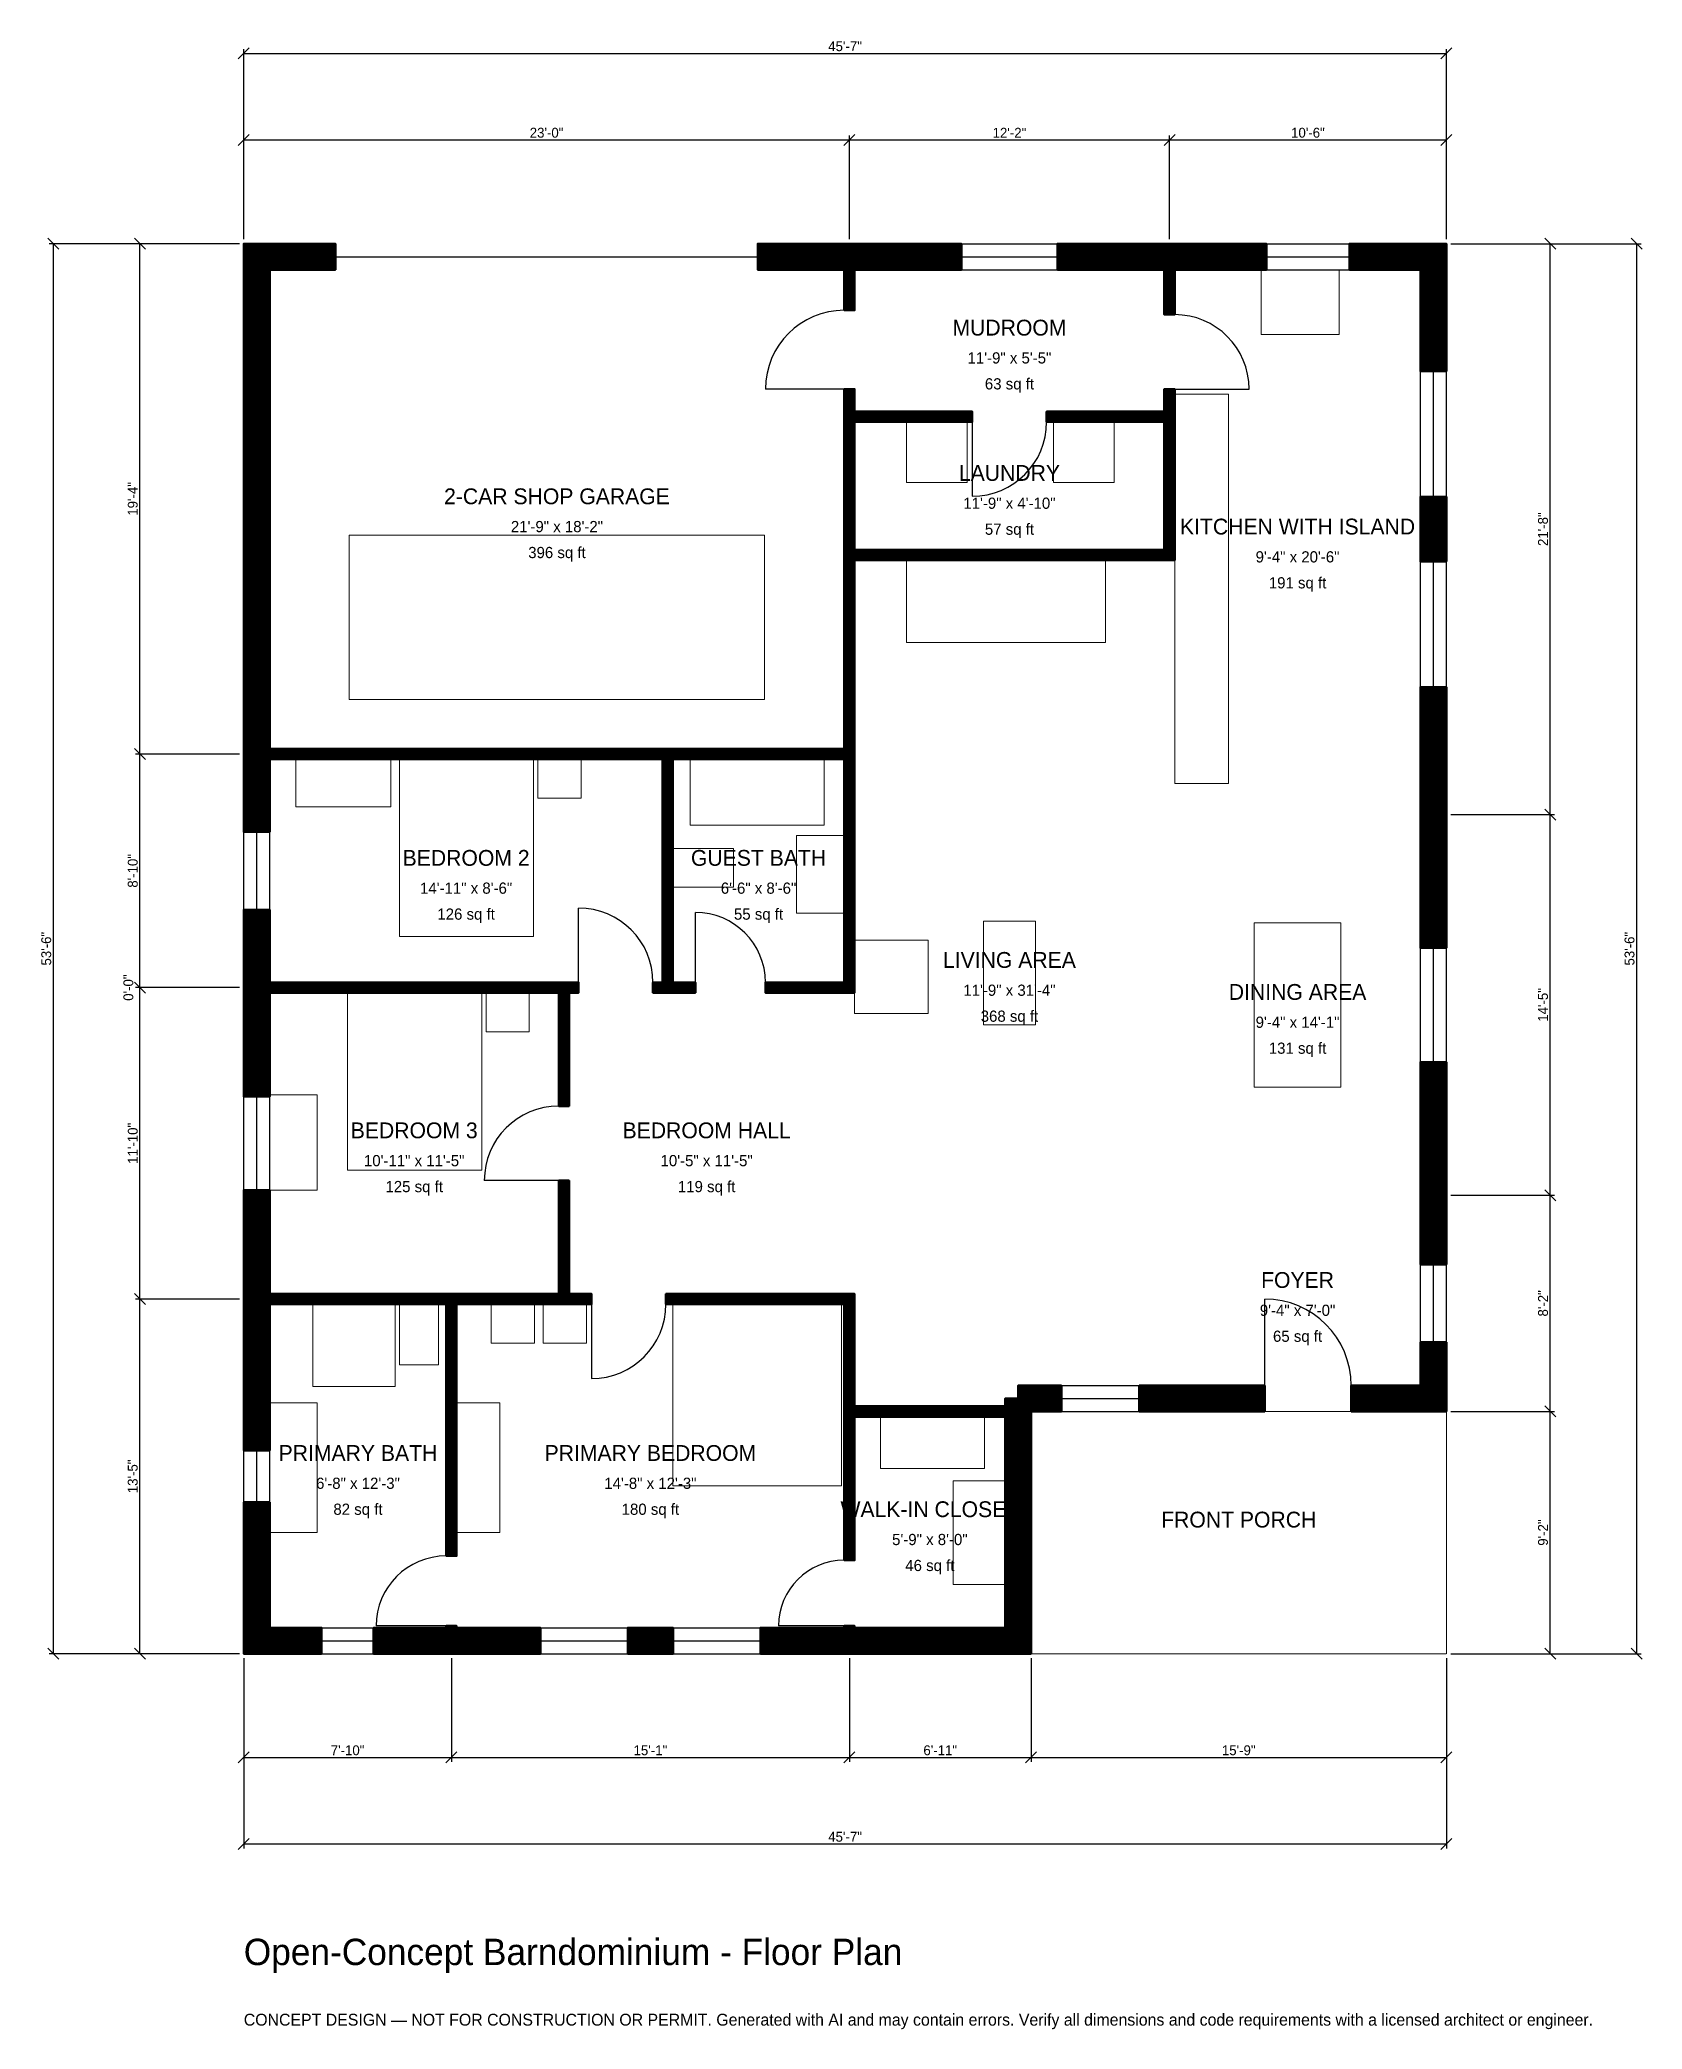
# Model space of a CAD drawing. Header units: inches. Extents: x -93 to 636, y -171 to 735.
import ezdxf
from ezdxf.enums import TextEntityAlignment as Align

# ---------------------------------------------------------------- set-up
doc = ezdxf.new("R2010")
doc.units = ezdxf.units.IN
doc.header["$MEASUREMENT"] = 0
doc.linetypes.add('DASHED', pattern=[0.6, 0.5, -0.1])
for name, color, linetype, lineweight in [('A-ANNO-DIMS', 1, 'Continuous', 13), ('A-ANNO-TEXT', 7, 'Continuous', 18), ('A-AREA-IDEN', 7, 'Continuous', 18), ('A-DOOR', 2, 'Continuous', 25), ('A-FLOR-FIXT', 9, 'Continuous', 13), ('A-FURN', 9, 'Continuous', 13), ('A-GLAZ', 4, 'Continuous', 25), ('A-SITE-PAVE', 8, 'Continuous', 13), ('A-WALL', 7, 'Continuous', 50), ('A-WALL-PATT', 8, 'Continuous', 13)]:
    doc.layers.add(name, color=color, linetype=linetype, lineweight=lineweight)
doc.dimstyles.new('PLAN', dxfattribs={"dimtxt": 4.5, "dimasz": 3, "dimexe": 2, "dimexo": 2, "dimgap": 1, "dimtad": 1, "dimdec": 0, "dimlunit": 4, "dimtsz": 2.5, "dimcen": 2.5, "dimclrd": 1, "dimclre": 1, "dimazin": 3, "dimtfac": 1, "dimtmove": 0, "dimatfit": 3})

msp = doc.modelspace()

# ---------------------------------------------------------------- hatches: boundary and pattern name
at = {"layer": 'A-WALL-PATT'}
h = msp.add_hatch(dxfattribs=at)
h.set_pattern_fill('ANSI31', color=8, scale=0.8)
h.paths.add_polyline_path([(88.5827, 0), (59.0551, 0), (59.0551, 11.811), (88.5827, 11.811), (92.126, 11.811), (92.126, 12.5984), (96.8504, 12.5984), (96.8504, 11.811), (100.3937, 11.811), (134.9738, 11.811), (134.9738, 0), (100.3937, 0), (96.8504, 0), (96.8504, 0), (92.126, 0), (92.126, 0), (88.5827, 0)])
h.paths.add_polyline_path([(11.811, 0), (11.811, 0), (0, 0), (0, 0), (0, 0), (0, 11.811), (0, 11.811), (0, 68.8976), (11.811, 68.8976), (11.811, 11.811), (35.4331, 11.811), (35.4331, 0), (11.811, 0)])
h.paths.add_polyline_path([(0, 155.5118), (0, 159.0551), (0, 159.0551), (0, 163.7795), (0, 163.7795), (0, 167.3228), (0, 211.0236), (11.811, 211.0236), (11.811, 167.3228), (11.811, 163.7795), (92.126, 163.7795), (96.8504, 163.7795), (143.3071, 163.7795), (143.3071, 215.3543), (148.0315, 215.3543), (148.0315, 163.7795), (158.2677, 163.7795), (158.2677, 159.0551), (148.0315, 159.0551), (143.3071, 159.0551), (96.8504, 159.0551), (96.8504, 44.4882), (92.126, 44.4882), (92.126, 159.0551), (11.811, 159.0551), (11.811, 155.5118), (11.811, 92.5197), (0, 92.5197), (0, 155.5118)])
h.paths.add_polyline_path([(0, 297.2441), (0, 300.7874), (0, 300.7874), (0, 305.5118), (0, 305.5118), (0, 309.0551), (0, 338.5827), (11.811, 338.5827), (11.811, 309.0551), (11.811, 305.5118), (143.3071, 305.5118), (148.0315, 305.5118), (152.3622, 305.5118), (152.3622, 300.7874), (148.0315, 300.7874), (148.0315, 249.2126), (143.3071, 249.2126), (143.3071, 300.7874), (11.811, 300.7874), (11.811, 297.2441), (11.811, 253.5433), (0, 253.5433), (0, 297.2441)])
h.paths.add_polyline_path([(0, 403.5433), (0, 407.0866), (0, 407.0866), (0, 411.811), (0, 411.811), (0, 415.3543), (0, 629.9213), (0, 629.9213), (0, 641.7323), (0, 641.7323), (0, 641.7323), (0, 641.7323), (11.811, 641.7323), (11.811, 641.7323), (41.7323, 641.7323), (41.7323, 629.9213), (11.811, 629.9213), (11.811, 415.3543), (11.811, 411.811), (190.5512, 411.811), (195.2756, 411.811), (273.2283, 411.811), (273.2283, 497.6378), (273.2283, 502.3622), (273.2283, 560.6299), (273.2283, 560.6299), (273.2283, 565.3543), (273.2283, 575.5906), (277.9528, 575.5906), (277.9528, 565.3543), (331.4961, 565.3543), (331.4961, 560.6299), (277.9528, 560.6299), (277.9528, 502.3622), (418.8976, 502.3622), (418.8976, 560.6299), (365.3543, 560.6299), (365.3543, 565.3543), (418.8976, 565.3543), (418.8976, 575.5906), (423.622, 575.5906), (423.622, 565.3543), (423.622, 560.6299), (423.622, 560.6299), (423.622, 502.3622), (423.622, 497.6378), (418.8976, 497.6378), (277.9528, 497.6378), (277.9528, 411.811), (277.9528, 407.0866), (277.9528, 305.5118), (277.9528, 300.7874), (277.9528, 300.7874), (237.4016, 300.7874), (237.4016, 305.5118), (273.2283, 305.5118), (273.2283, 407.0866), (195.2756, 407.0866), (195.2756, 305.5118), (205.5118, 305.5118), (205.5118, 300.7874), (195.2756, 300.7874), (190.5512, 300.7874), (186.2205, 300.7874), (186.2205, 305.5118), (190.5512, 305.5118), (190.5512, 407.0866), (11.811, 407.0866), (11.811, 403.5433), (11.811, 374.0157), (0, 374.0157), (0, 403.5433)])
h.paths.add_polyline_path([(269.685, 641.7323), (273.2283, 641.7323), (273.2283, 641.7323), (277.9528, 641.7323), (277.9528, 641.7323), (281.4961, 641.7323), (326.5748, 641.7323), (326.5748, 629.9213), (281.4961, 629.9213), (277.9528, 629.9213), (277.9528, 611.4173), (273.2283, 611.4173), (273.2283, 629.9213), (269.685, 629.9213), (233.8583, 629.9213), (233.8583, 641.7323), (269.685, 641.7323)])
h.paths.add_polyline_path([(418.8976, 641.7323), (418.8976, 641.7323), (423.622, 641.7323), (423.622, 641.7323), (427.1654, 641.7323), (427.1654, 641.7323), (465.3543, 641.7323), (465.3543, 629.9213), (423.622, 629.9213), (423.622, 609.4488), (418.8976, 609.4488), (418.8976, 629.9213), (415.3543, 629.9213), (415.3543, 629.9213), (370.2756, 629.9213), (370.2756, 641.7323), (418.8976, 641.7323)])
h.paths.add_polyline_path([(535.4331, 641.7323), (535.4331, 641.7323), (547.2441, 641.7323), (547.2441, 641.7323), (547.2441, 641.7323), (547.2441, 629.9213), (547.2441, 629.9213), (547.2441, 583.6614), (535.4331, 583.6614), (535.4331, 629.9213), (503.1496, 629.9213), (503.1496, 641.7323), (535.4331, 641.7323)])
h.paths.add_polyline_path([(547.2441, 497.0472), (535.4331, 497.0472), (535.4331, 526.5748), (547.2441, 526.5748), (547.2441, 497.0472)])
h.paths.add_polyline_path([(547.2441, 387.7953), (547.2441, 375.9843), (547.2441, 321.2598), (535.4331, 321.2598), (535.4331, 375.9843), (535.4331, 387.7953), (535.4331, 439.9606), (547.2441, 439.9606), (547.2441, 387.7953)])
h.paths.add_polyline_path([(547.2441, 214.5669), (547.2441, 202.7559), (547.2441, 177.1654), (535.4331, 177.1654), (535.4331, 202.7559), (535.4331, 214.5669), (535.4331, 269.2913), (547.2441, 269.2913), (547.2441, 214.5669)])
h.paths.add_polyline_path([(547.2441, 122.0472), (547.2441, 122.0472), (547.2441, 110.2362), (547.2441, 110.2362), (547.2441, 110.2362), (535.4331, 110.2362), (535.4331, 110.2362), (503.937, 110.2362), (503.937, 122.0472), (535.4331, 122.0472), (535.4331, 141.7323), (547.2441, 141.7323), (547.2441, 122.0472)])
h.paths.add_polyline_path([(427.1654, 110.2362), (415.3543, 110.2362), (407.4803, 110.2362), (407.4803, 122.0472), (415.3543, 122.0472), (427.1654, 122.0472), (464.5669, 122.0472), (464.5669, 110.2362), (427.1654, 110.2362)])
h.paths.add_polyline_path([(360.6299, 110.2362), (360.6299, 110.2362), (358.2678, 110.2362), (358.2678, 107.874), (358.2677, 107.874), (358.2677, 11.811), (358.2678, 11.811), (358.2678, 0), (358.2677, 0), (358.2677, 0), (346.4567, 0), (346.4567, 0), (281.4961, 0), (277.9528, 0), (277.9528, 0), (273.2283, 0), (273.2283, 0), (269.685, 0), (235.105, 0), (235.105, 11.811), (269.685, 11.811), (273.2283, 11.811), (273.2283, 12.5984), (277.9528, 12.5984), (277.9528, 11.811), (281.4961, 11.811), (346.4567, 11.811), (346.4567, 107.874), (277.9528, 107.874), (277.9528, 42.5197), (273.2283, 42.5197), (273.2283, 107.874), (273.2283, 112.5984), (273.2283, 159.0551), (192.126, 159.0551), (192.126, 163.7795), (273.2283, 163.7795), (277.9528, 163.7795), (277.9528, 159.0551), (277.9528, 112.5984), (346.4567, 112.5984), (346.4567, 116.1417), (352.3622, 116.1417), (352.3622, 122.0472), (372.0472, 122.0472), (372.0472, 110.2362), (360.6299, 110.2362)])
h.paths.add_polyline_path([(174.7375, 0), (174.7375, 11.811), (195.3412, 11.811), (195.3412, 0), (174.7375, 0)])

# ---------------------------------------------------------------- linework, layer by layer
at = {"layer": 'A-DOOR', "linetype": 'DASHED'}
msp.add_line((41.7323, 635.8268), (233.8583, 635.8268), dxfattribs=at)
at = {"layer": 'A-DOOR'}
for p, q in [((273.2283, 575.5906), (237.4016, 575.5906)), ((423.622, 575.5906), (457.4803, 575.5906)), ((331.4961, 560.6299), (331.4961, 526.7717)), ((152.3622, 305.5118), (152.3622, 339.3701)), ((205.5118, 305.5118), (205.5118, 337.4016)), ((143.3071, 215.3543), (109.4488, 215.3543)), ((158.2677, 159.0551), (158.2677, 125.1969)), ((464.5669, 122.0472), (464.5669, 161.4173)), ((92.126, 12.5984), (60.2362, 12.5984)), ((273.2283, 12.5984), (243.3071, 12.5984))]:
    msp.add_line(p, q, dxfattribs=at)
for centre, radius, start, end in [((273.2283, 575.5906), 35.8268, 90, 180), ((423.622, 575.5906), 33.8583, 0, 90), ((331.4961, 560.6299), 33.8583, 270, 360), ((152.3622, 305.5118), 33.8583, 0, 90), ((205.5118, 305.5118), 31.8898, 0, 90), ((143.3071, 215.3543), 33.8583, 90, 180), ((158.2677, 159.0551), 33.8583, 270, 360), ((464.5669, 122.0472), 39.3701, 0, 90), ((92.126, 12.5984), 31.8898, 90, 180), ((273.2283, 12.5984), 29.9213, 90, 180)]:
    msp.add_arc(centre, radius, start, end, dxfattribs=at)
at = {"layer": 'A-FLOR-FIXT'}
for points in [[(423.622, 396.063), (448.0315, 396.063), (448.0315, 573.2283), (423.622, 573.2283)], [(203.1496, 377.1654), (264.1732, 377.1654), (264.1732, 407.0866), (203.1496, 407.0866)], [(251.5748, 337.0079), (273.2283, 337.0079), (273.2283, 372.4409), (251.5748, 372.4409)], [(195.2756, 348.8189), (222.8346, 348.8189), (222.8346, 366.5354), (195.2756, 366.5354)], [(31.4961, 121.6535), (68.8976, 121.6535), (68.8976, 159.0551), (31.4961, 159.0551)], [(70.8661, 131.4961), (88.5827, 131.4961), (88.5827, 159.0551), (70.8661, 159.0551)], [(11.811, 55.1181), (33.4646, 55.1181), (33.4646, 114.1732), (11.811, 114.1732)]]:
    msp.add_lwpolyline(points, close=True, dxfattribs=at)
at = {"layer": 'A-FURN'}
for points in [[(462.9921, 600.3937), (498.4252, 600.3937), (498.4252, 629.9213), (462.9921, 629.9213)], [(301.5748, 533.0709), (329.1339, 533.0709), (329.1339, 560.6299), (301.5748, 560.6299)], [(368.5039, 533.0709), (396.063, 533.0709), (396.063, 560.6299), (368.5039, 560.6299)], [(48.0315, 434.252), (237.0079, 434.252), (237.0079, 509.0551), (48.0315, 509.0551)], [(301.5748, 460.2362), (392.126, 460.2362), (392.126, 497.6378), (301.5748, 497.6378)], [(23.622, 385.4331), (66.9291, 385.4331), (66.9291, 407.0866), (23.622, 407.0866)], [(70.8661, 326.378), (131.8898, 326.378), (131.8898, 407.0866), (70.8661, 407.0866)], [(133.8583, 389.3701), (153.5433, 389.3701), (153.5433, 407.0866), (133.8583, 407.0866)], [(336.6142, 286.2205), (360.2362, 286.2205), (360.2362, 333.4646), (336.6142, 333.4646)], [(459.8425, 257.874), (499.2126, 257.874), (499.2126, 332.6772), (459.8425, 332.6772)], [(277.9528, 291.3386), (311.4173, 291.3386), (311.4173, 324.8031), (277.9528, 324.8031)], [(47.2441, 220.0787), (108.2677, 220.0787), (108.2677, 300.7874), (47.2441, 300.7874)], [(110.2362, 283.0709), (129.9213, 283.0709), (129.9213, 300.7874), (110.2362, 300.7874)], [(11.811, 211.0236), (33.4646, 211.0236), (33.4646, 254.3307), (11.811, 254.3307)], [(112.5984, 141.3386), (132.2835, 141.3386), (132.2835, 159.0551), (112.5984, 159.0551)], [(136.2205, 141.3386), (155.9055, 141.3386), (155.9055, 159.0551), (136.2205, 159.0551)], [(195.2756, 76.378), (272.0472, 76.378), (272.0472, 159.0551), (195.2756, 159.0551)], [(96.8504, 55.1181), (116.5354, 55.1181), (116.5354, 114.1732), (96.8504, 114.1732)], [(289.7638, 84.252), (337.0079, 84.252), (337.0079, 107.874), (289.7638, 107.874)], [(322.8346, 31.4961), (346.4567, 31.4961), (346.4567, 78.7402), (322.8346, 78.7402)]]:
    msp.add_lwpolyline(points, close=True, dxfattribs=at)
at = {"layer": 'A-GLAZ'}
for p, q in [((326.5748, 641.7323), (370.2756, 641.7323)), ((326.5748, 635.8268), (370.2756, 635.8268)), ((465.3543, 641.7323), (503.1496, 641.7323)), ((465.3543, 635.8268), (503.1496, 635.8268)), ((326.5748, 629.9213), (370.2756, 629.9213)), ((465.3543, 629.9213), (503.1496, 629.9213)), ((535.4331, 526.5748), (535.4331, 583.6614)), ((541.3386, 526.5748), (541.3386, 583.6614)), ((547.2441, 526.5748), (547.2441, 583.6614)), ((535.4331, 439.9606), (535.4331, 497.0472)), ((541.3386, 439.9606), (541.3386, 497.0472)), ((547.2441, 439.9606), (547.2441, 497.0472)), ((0, 338.5827), (0, 374.0157)), ((5.9055, 338.5827), (5.9055, 374.0157)), ((11.811, 338.5827), (11.811, 374.0157)), ((535.4331, 269.2913), (535.4331, 321.2598)), ((541.3386, 269.2913), (541.3386, 321.2598)), ((547.2441, 269.2913), (547.2441, 321.2598)), ((0, 211.0236), (0, 253.5433)), ((5.9055, 211.0236), (5.9055, 253.5433)), ((11.811, 211.0236), (11.811, 253.5433)), ((535.4331, 141.7323), (535.4331, 177.1654)), ((541.3386, 141.7323), (541.3386, 177.1654)), ((547.2441, 141.7323), (547.2441, 177.1654)), ((372.0472, 122.0472), (407.4803, 122.0472)), ((372.0472, 116.1417), (407.4803, 116.1417)), ((372.0472, 110.2362), (407.4803, 110.2362)), ((0, 68.8976), (0, 92.5197)), ((5.9055, 68.8976), (5.9055, 92.5197)), ((11.811, 68.8976), (11.811, 92.5197)), ((35.4331, 11.811), (59.0551, 11.811)), ((134.9738, 11.811), (174.7375, 11.811)), ((195.3412, 11.811), (235.105, 11.811)), ((35.4331, 5.9055), (59.0551, 5.9055)), ((35.4331, 0), (59.0551, 0)), ((134.9738, 5.9055), (174.7375, 5.9055)), ((134.9738, 0), (174.7375, 0)), ((195.3412, 5.9055), (235.105, 5.9055)), ((195.3412, 0), (235.105, 0))]:
    msp.add_line(p, q, dxfattribs=at)
at = {"layer": 'A-SITE-PAVE', "linetype": 'DASHED'}
msp.add_lwpolyline([(358.2677, 0), (547.2441, 0), (547.2441, 110.2362), (358.2677, 110.2362)], close=True, dxfattribs=at)
at = {"layer": 'A-WALL'}
for points in [[(0, 403.5433), (0, 407.0866), (0, 407.0866), (0, 411.811), (0, 411.811), (0, 415.3543), (0, 629.9213), (0, 629.9213), (0, 641.7323), (0, 641.7323), (0, 641.7323), (0, 641.7323), (11.811, 641.7323), (11.811, 641.7323), (41.7323, 641.7323), (41.7323, 629.9213), (11.811, 629.9213), (11.811, 415.3543), (11.811, 411.811), (190.5512, 411.811), (195.2756, 411.811), (273.2283, 411.811), (273.2283, 497.6378), (273.2283, 502.3622), (273.2283, 560.6299), (273.2283, 560.6299), (273.2283, 565.3543), (273.2283, 575.5906), (277.9528, 575.5906), (277.9528, 565.3543), (331.4961, 565.3543), (331.4961, 560.6299), (277.9528, 560.6299), (277.9528, 502.3622), (418.8976, 502.3622), (418.8976, 560.6299), (365.3543, 560.6299), (365.3543, 565.3543), (418.8976, 565.3543), (418.8976, 575.5906), (423.622, 575.5906), (423.622, 565.3543), (423.622, 560.6299), (423.622, 560.6299), (423.622, 502.3622), (423.622, 497.6378), (418.8976, 497.6378), (277.9528, 497.6378), (277.9528, 411.811), (277.9528, 407.0866), (277.9528, 305.5118), (277.9528, 300.7874), (277.9528, 300.7874), (237.4016, 300.7874), (237.4016, 305.5118), (273.2283, 305.5118), (273.2283, 407.0866), (195.2756, 407.0866), (195.2756, 305.5118), (205.5118, 305.5118), (205.5118, 300.7874), (195.2756, 300.7874), (190.5512, 300.7874), (186.2205, 300.7874), (186.2205, 305.5118), (190.5512, 305.5118), (190.5512, 407.0866), (11.811, 407.0866), (11.811, 403.5433), (11.811, 374.0157), (0, 374.0157), (0, 403.5433)], [(269.685, 641.7323), (273.2283, 641.7323), (273.2283, 641.7323), (277.9528, 641.7323), (277.9528, 641.7323), (281.4961, 641.7323), (326.5748, 641.7323), (326.5748, 629.9213), (281.4961, 629.9213), (277.9528, 629.9213), (277.9528, 611.4173), (273.2283, 611.4173), (273.2283, 629.9213), (269.685, 629.9213), (233.8583, 629.9213), (233.8583, 641.7323), (269.685, 641.7323)], [(418.8976, 641.7323), (418.8976, 641.7323), (423.622, 641.7323), (423.622, 641.7323), (427.1654, 641.7323), (427.1654, 641.7323), (465.3543, 641.7323), (465.3543, 629.9213), (423.622, 629.9213), (423.622, 609.4488), (418.8976, 609.4488), (418.8976, 629.9213), (415.3543, 629.9213), (415.3543, 629.9213), (370.2756, 629.9213), (370.2756, 641.7323), (418.8976, 641.7323)], [(535.4331, 641.7323), (535.4331, 641.7323), (547.2441, 641.7323), (547.2441, 641.7323), (547.2441, 641.7323), (547.2441, 629.9213), (547.2441, 629.9213), (547.2441, 583.6614), (535.4331, 583.6614), (535.4331, 629.9213), (503.1496, 629.9213), (503.1496, 641.7323), (535.4331, 641.7323)], [(547.2441, 497.0472), (535.4331, 497.0472), (535.4331, 526.5748), (547.2441, 526.5748), (547.2441, 497.0472)], [(547.2441, 387.7953), (547.2441, 375.9843), (547.2441, 321.2598), (535.4331, 321.2598), (535.4331, 375.9843), (535.4331, 387.7953), (535.4331, 439.9606), (547.2441, 439.9606), (547.2441, 387.7953)], [(0, 297.2441), (0, 300.7874), (0, 300.7874), (0, 305.5118), (0, 305.5118), (0, 309.0551), (0, 338.5827), (11.811, 338.5827), (11.811, 309.0551), (11.811, 305.5118), (143.3071, 305.5118), (148.0315, 305.5118), (152.3622, 305.5118), (152.3622, 300.7874), (148.0315, 300.7874), (148.0315, 249.2126), (143.3071, 249.2126), (143.3071, 300.7874), (11.811, 300.7874), (11.811, 297.2441), (11.811, 253.5433), (0, 253.5433), (0, 297.2441)], [(547.2441, 214.5669), (547.2441, 202.7559), (547.2441, 177.1654), (535.4331, 177.1654), (535.4331, 202.7559), (535.4331, 214.5669), (535.4331, 269.2913), (547.2441, 269.2913), (547.2441, 214.5669)], [(0, 155.5118), (0, 159.0551), (0, 159.0551), (0, 163.7795), (0, 163.7795), (0, 167.3228), (0, 211.0236), (11.811, 211.0236), (11.811, 167.3228), (11.811, 163.7795), (92.126, 163.7795), (96.8504, 163.7795), (143.3071, 163.7795), (143.3071, 215.3543), (148.0315, 215.3543), (148.0315, 163.7795), (158.2677, 163.7795), (158.2677, 159.0551), (148.0315, 159.0551), (143.3071, 159.0551), (96.8504, 159.0551), (96.8504, 44.4882), (92.126, 44.4882), (92.126, 159.0551), (11.811, 159.0551), (11.811, 155.5118), (11.811, 92.5197), (0, 92.5197), (0, 155.5118)], [(360.6299, 110.2362), (360.6299, 110.2362), (358.2678, 110.2362), (358.2678, 107.874), (358.2677, 107.874), (358.2677, 11.811), (358.2678, 11.811), (358.2678, 0), (358.2677, 0), (358.2677, 0), (346.4567, 0), (346.4567, 0), (281.4961, 0), (277.9528, 0), (277.9528, 0), (273.2283, 0), (273.2283, 0), (269.685, 0), (235.105, 0), (235.105, 11.811), (269.685, 11.811), (273.2283, 11.811), (273.2283, 12.5984), (277.9528, 12.5984), (277.9528, 11.811), (281.4961, 11.811), (346.4567, 11.811), (346.4567, 107.874), (277.9528, 107.874), (277.9528, 42.5197), (273.2283, 42.5197), (273.2283, 107.874), (273.2283, 112.5984), (273.2283, 159.0551), (192.126, 159.0551), (192.126, 163.7795), (273.2283, 163.7795), (277.9528, 163.7795), (277.9528, 159.0551), (277.9528, 112.5984), (346.4567, 112.5984), (346.4567, 116.1417), (352.3622, 116.1417), (352.3622, 122.0472), (372.0472, 122.0472), (372.0472, 110.2362), (360.6299, 110.2362)], [(547.2441, 122.0472), (547.2441, 122.0472), (547.2441, 110.2362), (547.2441, 110.2362), (547.2441, 110.2362), (535.4331, 110.2362), (535.4331, 110.2362), (503.937, 110.2362), (503.937, 122.0472), (535.4331, 122.0472), (535.4331, 141.7323), (547.2441, 141.7323), (547.2441, 122.0472)], [(427.1654, 110.2362), (415.3543, 110.2362), (407.4803, 110.2362), (407.4803, 122.0472), (415.3543, 122.0472), (427.1654, 122.0472), (464.5669, 122.0472), (464.5669, 110.2362), (427.1654, 110.2362)], [(11.811, 0), (11.811, 0), (0, 0), (0, 0), (0, 0), (0, 11.811), (0, 11.811), (0, 68.8976), (11.811, 68.8976), (11.811, 11.811), (35.4331, 11.811), (35.4331, 0), (11.811, 0)], [(88.5827, 0), (59.0551, 0), (59.0551, 11.811), (88.5827, 11.811), (92.126, 11.811), (92.126, 12.5984), (96.8504, 12.5984), (96.8504, 11.811), (100.3937, 11.811), (134.9738, 11.811), (134.9738, 0), (100.3937, 0), (96.8504, 0), (96.8504, 0), (92.126, 0), (92.126, 0), (88.5827, 0)], [(174.7375, 0), (174.7375, 11.811), (195.3412, 11.811), (195.3412, 0), (174.7375, 0)]]:
    msp.add_lwpolyline(points, close=True, dxfattribs=at)

# ---------------------------------------------------------------- texts
at = {"layer": 'A-ANNO-TEXT'}
for s, height, p in [('Open-Concept Barndominium - Floor Plan', 12, (0, -141.7323)), ('CONCEPT DESIGN — NOT FOR CONSTRUCTION OR PERMIT. Generated with AI and may contain errors. Verify all dimensions and code requirements with a licensed architect or engineer.', 5.4, (0, -169.2913))]:
    msp.add_text(s, height=height, dxfattribs=at).set_placement(p)
at = {"layer": 'A-AREA-IDEN'}
for s, height, p in [('MUDROOM', 7.2, (348.4252, 603.5433)), ('11\'-9" x 5\'-5"', 5.1, (348.4252, 589.7638)), ('63 sq ft', 5.1, (348.4252, 577.9528)), ('LAUNDRY', 7.2, (348.4252, 537.4016)), ('2-CAR SHOP GARAGE', 7.2, (142.5197, 526.7717)), ('11\'-9" x 4\'-10"', 5.1, (348.4252, 523.622)), ('KITCHEN WITH ISLAND', 7.2, (479.5276, 512.9921)), ('21\'-9" x 18\'-2"', 5.1, (142.5197, 512.9921)), ('57 sq ft', 5.1, (348.4252, 511.811)), ('396 sq ft', 5.1, (142.5197, 501.1811)), ('9\'-4" x 20\'-6"', 5.1, (479.5276, 499.2126)), ('191 sq ft', 5.1, (479.5276, 487.4016)), ('BEDROOM 2', 7.2, (101.1811, 362.2047)), ('GUEST BATH', 7.2, (234.252, 362.2047)), ('14\'-11" x 8\'-6"', 5.1, (101.1811, 348.4252)), ('6\'-6" x 8\'-6"', 5.1, (234.252, 348.4252)), ('126 sq ft', 5.1, (101.1811, 336.6142)), ('55 sq ft', 5.1, (234.252, 336.6142)), ('LIVING AREA', 7.2, (348.4252, 315.748)), ('11\'-9" x 31\'-4"', 5.1, (348.4252, 301.9685)), ('DINING AREA', 7.2, (479.5276, 301.1811)), ('368 sq ft', 5.1, (348.4252, 290.1575)), ('9\'-4" x 14\'-1"', 5.1, (479.5276, 287.4016)), ('131 sq ft', 5.1, (479.5276, 275.5906)), ('BEDROOM 3', 7.2, (77.5591, 238.189)), ('BEDROOM HALL', 7.2, (210.6299, 238.189)), ('10\'-11" x 11\'-5"', 5.1, (77.5591, 224.4094)), ('10\'-5" x 11\'-5"', 5.1, (210.6299, 224.4094)), ('125 sq ft', 5.1, (77.5591, 212.5984)), ('119 sq ft', 5.1, (210.6299, 212.5984)), ('FOYER', 7.2, (479.5276, 170.0787)), ('9\'-4" x 7\'-0"', 5.1, (479.5276, 156.2992)), ('65 sq ft', 5.1, (479.5276, 144.4882)), ('PRIMARY BATH', 7.2, (51.9685, 91.3386)), ('PRIMARY BEDROOM', 7.2, (185.0394, 91.3386)), ('6\'-8" x 12\'-3"', 5.1, (51.9685, 77.5591)), ('14\'-8" x 12\'-3"', 5.1, (185.0394, 77.5591)), ('82 sq ft', 5.1, (51.9685, 65.748)), ('180 sq ft', 5.1, (185.0394, 65.748)), ('WALK-IN CLOSET', 7.2, (312.2047, 65.748)), ('FRONT PORCH', 7.2, (452.7559, 61.0236)), ('5\'-9" x 8\'-0"', 5.1, (312.2047, 51.9685)), ('46 sq ft', 5.1, (312.2047, 40.1575))]:
    msp.add_text(s, height=height, dxfattribs=at).set_placement(p, align=Align.MIDDLE_CENTER)

# ---------------------------------------------------------------- dimensions: what is measured, and where the dimension line sits
at = {"layer": 'A-ANNO-DIMS'}
for base, p1, p2, text in [((0, 728.3465), (0, 641.7323), (547.2441, 641.7323), '45\'-7"'), ((0, 688.9764), (0, 641.7323), (275.5906, 641.7323), '23\'-0"'), ((275.5906, 688.9764), (275.5906, 641.7323), (421.2598, 641.7323), '12\'-2"'), ((421.2598, 688.9764), (421.2598, 641.7323), (547.2441, 641.7323), '10\'-6"'), ((0, -47.2441), (0, 0), (94.4882, 0), '7\'-10"'), ((0, -86.6142), (0, 0), (547.2441, 0), '45\'-7"'), ((94.4882, -47.2441), (94.4882, 0), (275.5906, 0), '15\'-1"'), ((275.5906, -47.2441), (275.5906, 0), (358.2677, 0), '6\'-11"'), ((358.2677, -47.2441), (358.2677, 0), (547.2441, 0), '15\'-9"')]:
    msp.add_linear_dim(base=base, p1=p1, p2=p2, text=text, dimstyle='PLAN', dxfattribs=at).render()
for base, p1, p2, text in [((-86.6142, 0), (0, 0), (0, 641.7323), '53\'-6"'), ((-47.2441, 409.4488), (0, 409.4488), (0, 641.7323), '19\'-4"'), ((594.4882, 381.8898), (547.2441, 381.8898), (547.2441, 641.7323), '21\'-8"'), ((633.8583, 0), (547.2441, 0), (547.2441, 641.7323), '53\'-6"'), ((-47.2441, 303.1496), (0, 303.1496), (0, 409.4488), '8\'-10"'), ((594.4882, 208.6614), (547.2441, 208.6614), (547.2441, 381.8898), '14\'-5"'), ((-47.2441, 303.1496), (0, 303.1496), (0, 303.1496), '0\'-0"'), ((-47.2441, 161.4173), (0, 161.4173), (0, 303.1496), '11\'-10"'), ((594.4882, 110.2362), (547.2441, 110.2362), (547.2441, 208.6614), '8\'-2"'), ((-47.2441, 0), (0, 0), (0, 161.4173), '13\'-5"'), ((594.4882, 0), (547.2441, 0), (547.2441, 110.2362), '9\'-2"')]:
    msp.add_linear_dim(base=base, p1=p1, p2=p2, angle=90, text=text, dimstyle='PLAN', dxfattribs=at).render()

doc.saveas('drawing.dxf')
